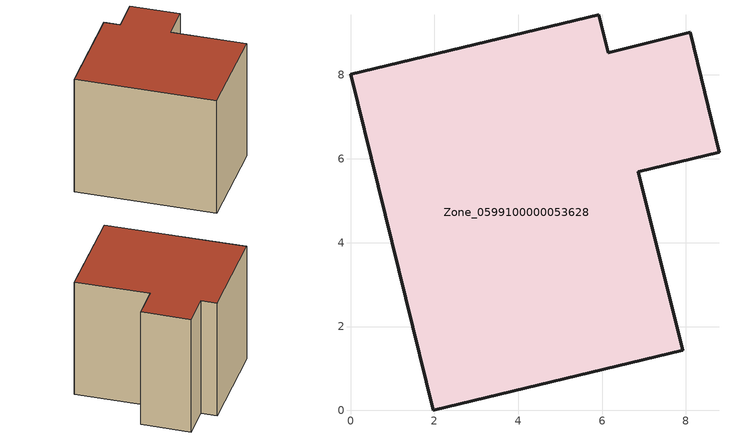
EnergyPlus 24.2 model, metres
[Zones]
Zone_0599100000053628
 floor ground (C_G): 0,8.02 5.92,9.44 6.15,8.53 8.1,9.02 8.79,6.16 6.86,5.69 7.92,1.43 1.97,0 z0
 wall outside (C_F): 1.97,0 7.92,1.43 6.86,5.69 8.79,6.16 8.1,9.02 6.15,8.53 5.92,9.44 0,8.02 1.97,0 z0:7.43
 roof outside (C_R): 5.92,9.44 0,8.02 1.97,0 7.92,1.43 6.86,5.69 8.79,6.16 8.1,9.02 6.15,8.53 z7.43
[BUILDING]
Pand.0599100000053628: North Axis=0; Terrain=City; Loads Convergence Tolerance Value=0.04; Temperature Convergence Tolerance Value=0.4; Solar Distribution=FullExterior; Maximum Number of Warmup Days=25; Minimum Number of Warmup Days=1
[Site:Location]
Rotterdam.The.Hague.AP_ZH_NLD Design_Conditions: Latitude=51.96; Longitude=4.45; Time Zone=1; Elevation=-4.5
[SITE:GROUNDTEMPERATURE:BUILDINGSURFACE]
18, 18, 18, 18, 18, 18, 18, 18, 18, 18, 18, 18
[MATERIAL] Thermal Absorptance=0.9; Solar Absorptance=0.7; Visible Absorptance=0.7
Name | Roughness | Thickness | Conductivity | Density | Specific Heat
G.TC.1965-1974 | MediumSmooth | 0.15 | 0.882353 | 540 | 1210
F.TC.1965-1974 | Rough | 0.3 | 0.697674 | 1920 | 840
R.TC.1965-1974 | MediumRough | 0.2 | 0.232558 | 1500 | 1000
[CONSTRUCTION]
C_G: G.TC.1965-1974
C_F: F.TC.1965-1974
C_R: R.TC.1965-1974
[ZONE]
Zone_0599100000053628: Type=1; Multiplier=1; Ceiling Height=Autocalculate; Volume=Autocalculate; Floor Area=autocalculate; Part of Total Floor Area=Yes
[ZONEINFILTRATION:DESIGNFLOWRATE]
Infil_Zone_0599100000053628: Zone or ZoneList or Space or SpaceList=Zone_0599100000053628; Schedule=AlwaysOn; Design Flow Rate Calculation Method=Flow/Area; Flow Rate per Floor Area=0.003; Constant Term Coefficient=1; Temperature Term Coefficient=0; Velocity Term Coefficient=0; Velocity Squared Term Coefficient=0
[HVACTEMPLATE:ZONE:IDEALLOADSAIRSYSTEM]
Zone_0599100000053628: Maximum Heating Supply Air Temperature=50; Minimum Cooling Supply Air Temperature=13; Maximum Heating Supply Air Humidity Ratio=0.0156; Minimum Cooling Supply Air Humidity Ratio=0.0077; Heating Limit=NoLimit; Cooling Limit=NoLimit; Dehumidification Control Type=ConstantSensibleHeatRatio; Cooling Sensible Heat Ratio=0.7; Dehumidification Setpoint=60; Humidification Control Type=None; Humidification Setpoint=30; Outdoor Air Method=None; Outdoor Air Flow Rate per Person=0.00944; Outdoor Air Flow Rate per Zone Floor Area=0; Outdoor Air Flow Rate per Zone=0; Demand Controlled Ventilation Type=None; Outdoor Air Economizer Type=NoEconomizer; Heat Recovery Type=None; Sensible Heat Recovery Effectiveness=0.7; Latent Heat Recovery Effectiveness=0.65
[ZONECONTROL:THERMOSTAT]
ThermostatControl_Zone_0599100000053628: Zone or ZoneList=Zone_0599100000053628; Control Type Schedule=DualSetpointControlType; Control 1=Thermostat_Zone_0599100000053628; Temperature Difference Between Cutout And Setpoint=0
[THERMOSTATSETPOINT:DUALSETPOINT]
Thermostat_Zone_0599100000053628: Heating Setpoint Temperature Schedule=HeatingSetpoint_Zone_0599100000053628; Cooling Setpoint Temperature Schedule=CoolingSetpoint_Zone_0599100000053628
[SCHEDULE:COMPACT]
HeatingSetpoint_Zone_0599100000053628: Through: 12/31, For: AllDays, Until: 24:00, 21
CoolingSetpoint_Zone_0599100000053628: Through: 12/31, For: AllDays, Until: 24:00, 24
DualSetpointControlType: Through: 12/31, For: AllDays, Until: 24:00, 4
AlwaysOn: Through: 12/31, For: AllDays, Until: 24:00, 1
